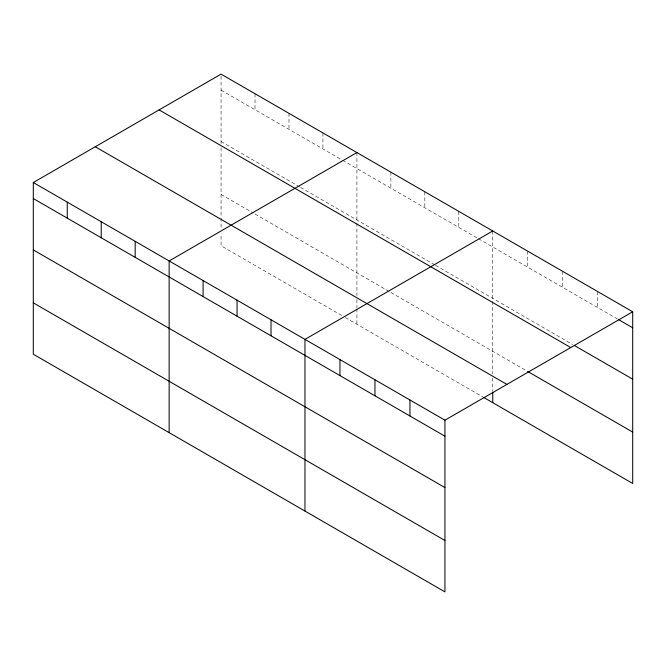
<?xml version="1.0" encoding="UTF-8"?>
<svg xmlns="http://www.w3.org/2000/svg" width="666" height="666" viewBox="0 0 666 666"><rect width="100%" height="100%" fill="white"/><g stroke="black" fill="none" stroke-linecap="round" stroke-linejoin="round"><path stroke-width="0.5" stroke-dasharray="3.33 2.5" d="M221.062 143.581L221.062 74.126M221.062 90.135L341.716 159.79M342.607 160.306L477.555 238.212M478.446 238.728L617.449 318.981M221.062 141.508L299.708 186.913M300.607 187.429L434.657 264.827M435.547 265.343L572.593 344.464M221.062 194.439L253.238 213.012M255.028 214.044L389.077 291.442M390.867 292.474L527.73 371.495M341.716 315.468L221.062 245.812L221.062 233.483M345.288 317.532L482.917 396.994M597.71 291.575L597.71 307.592M562.72 271.378L562.72 287.387M527.73 251.174L527.73 267.191M492.748 230.977L492.748 300.441M492.748 301.473L492.748 373.901M492.748 378.005L492.748 391.367M458.782 211.372L458.782 227.381M424.825 191.766L424.825 207.775M390.867 172.153L390.867 188.17M356.909 152.547L356.909 222.011M356.909 223.052L356.909 295.471M356.909 299.583L356.909 307.8M356.909 308.833L356.909 324.242M322.943 132.942L322.943 148.951M288.986 113.337L288.986 129.346M255.028 93.731L255.028 109.74M221.062 147.735L221.062 217.049M221.062 218.073L221.062 229.379"/><path stroke-width="1" d="M444.938 487.57L444.938 420.188L33.3 182.526L33.3 354.22L444.938 591.874L444.938 487.57L33.3 249.916M483.807 397.51L632.7 483.474L632.7 311.78L221.062 74.126L33.3 182.526M356.909 152.547L169.139 260.955L169.139 432.65M492.748 230.977L304.978 339.385L304.978 511.072M444.938 420.188L632.7 311.78M618.348 319.505L632.7 327.789M574.383 345.496L632.7 379.162M159.107 109.898L570.737 347.552M527.73 371.495L632.7 432.092M95.263 146.753L506.893 384.407M33.3 198.543L444.938 436.197M33.3 302.847L444.938 540.501M492.748 392.391L492.748 402.672M409.948 399.983L409.948 415.992M374.958 379.786L374.958 395.795M339.968 359.582L339.968 375.591M271.02 319.772L271.02 335.789M237.063 300.166L237.063 316.175M203.097 280.561L203.097 296.57M135.181 241.35L135.181 257.359M101.224 221.745L101.224 237.754M67.258 202.139L67.258 218.148"/></g></svg>
